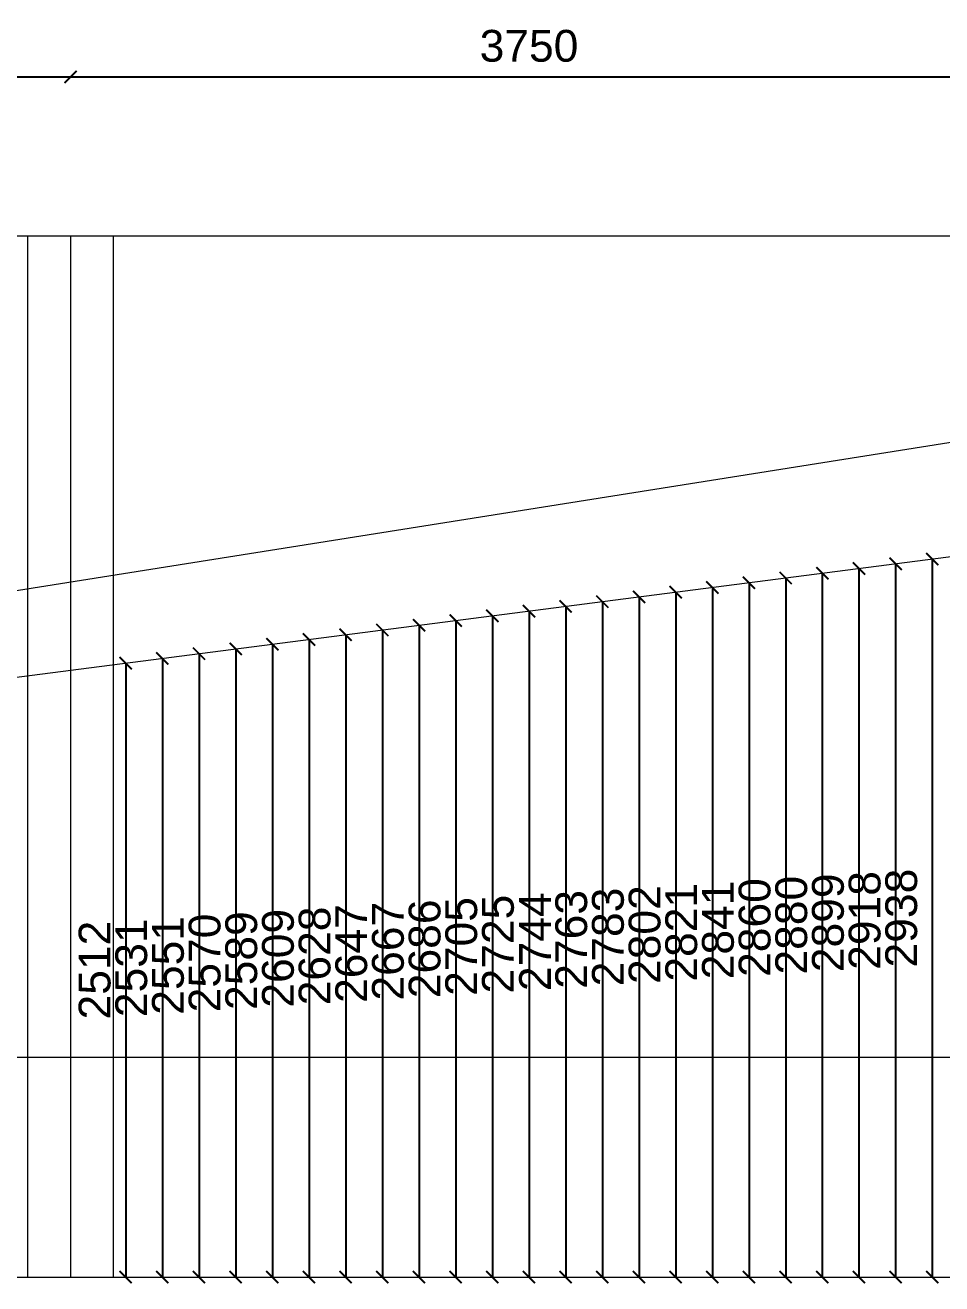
# Model space of a CAD drawing. Header units: inches. Extents: x -26151 to 62940, y -10194 to 246332.
# Drawn here: x -17830 to -17455, y 122421 to 122936 of the extents above; entities that cross this region are included whole.
import ezdxf

# ---------------------------------------------------------------- set-up
doc = ezdxf.new("R2010")
doc.units = ezdxf.units.IN
doc.header["$LTSCALE"] = 0.7
doc.header["$MEASUREMENT"] = 0
doc.layers.get('0').update_dxf_attribs({"lineweight": 13})
doc.layers.get('Defpoints').update_dxf_attribs({"lineweight": 5})
doc.layers.add('hach', color=9, linetype='Continuous', lineweight=9)
doc.styles.get("Standard").update_dxf_attribs({"font": 'arial.ttf', "height": 13})
doc.dimstyles.get("Standard").update_dxf_attribs({"dimtxt": 13, "dimasz": 5, "dimexe": 0.18, "dimexo": 0.0625, "dimgap": 6, "dimtad": 1, "dimdec": 0, "dimlfac": 10, "dimzin": 0, "dimdsep": 46, "dimtxsty": 'Standard', "dimblk": 'ARCHTICK', "dimcen": 0.09, "dimse1": 1, "dimse2": 1, "dimclrd": 1, "dimclre": 7, "dimclrt": 3, "dimadec": 0, "dimazin": 0, "dimtfac": 1, "dimtdec": 0, "dimtix": 1, "dimtofl": 0, "dimtmove": 0, "dimatfit": 3, "dimldrblk": 'ARCHTICK', "dimfxl": 0, "dimtolj": 1, "dimtzin": 0, "dimarcsym": 0})

# ---------------------------------------------------------------- blocks, each defined once
blk = doc.blocks.new('_ArchTick')
at = {"color": 0, "linetype": 'ByBlock', "lineweight": 0, "const_width": 0.15}
blk.add_lwpolyline([(-0.5, -0.5), (0.5, 0.5)], dxfattribs=at)
blk = doc.blocks.new('*D1727')
at = {"layer": 'Defpoints', "color": 0, "linetype": 'ByBlock', "lineweight": 30, "transparency": 16777216}
for p in [(-17810.98, 122915.1), (-18185.98, 122514.07), (-17810.98, 122424.07)]:
    blk.add_point(p, dxfattribs=at)
at = {"layer": 'hach', "color": 1, "linetype": 'ByBlock', "lineweight": -2, "transparency": 16777216}
blk.add_line((-18185.98, 122915.1), (-17810.98, 122915.1), dxfattribs=at)
at = {"layer": 'hach', "color": 1, "linetype": 'ByBlock', "lineweight": -2, "transparency": 16777216, "xscale": 5, "yscale": 5, "zscale": 5, "rotation": 180}
blk.add_blockref('_ArchTick', (-18185.98, 122915.1), dxfattribs=at)
at = {"layer": 'hach', "color": 1, "linetype": 'ByBlock', "lineweight": -2, "transparency": 16777216, "xscale": 5, "yscale": 5, "zscale": 5}
blk.add_blockref('_ArchTick', (-17810.98, 122915.1), dxfattribs=at)
at = {"layer": 'hach', "color": 3, "linetype": 'ByBlock', "transparency": 16777216, "insert": (-17998.48, 122927.74), "char_height": 13, "attachment_point": 5}
blk.add_mtext('\\A1;3750', dxfattribs=at)
blk = doc.blocks.new('*D1728')
at = {"layer": 'Defpoints', "color": 0, "linetype": 'ByBlock', "lineweight": 30, "transparency": 16777216}
for p in [(-17435.98, 122915.1), (-17810.98, 122514.07), (-17435.98, 122424.07)]:
    blk.add_point(p, dxfattribs=at)
at = {"layer": 'hach', "color": 1, "linetype": 'ByBlock', "lineweight": -2, "transparency": 16777216}
blk.add_line((-17810.98, 122915.1), (-17435.98, 122915.1), dxfattribs=at)
at = {"layer": 'hach', "color": 1, "linetype": 'ByBlock', "lineweight": -2, "transparency": 16777216, "xscale": 5, "yscale": 5, "zscale": 5, "rotation": 180}
blk.add_blockref('_ArchTick', (-17810.98, 122915.1), dxfattribs=at)
at = {"layer": 'hach', "color": 1, "linetype": 'ByBlock', "lineweight": -2, "transparency": 16777216, "xscale": 5, "yscale": 5, "zscale": 5}
blk.add_blockref('_ArchTick', (-17435.98, 122915.1), dxfattribs=at)
at = {"layer": 'hach', "color": 3, "linetype": 'ByBlock', "transparency": 16777216, "insert": (-17623.48, 122927.74), "char_height": 13, "attachment_point": 5}
blk.add_mtext('\\A1;3750', dxfattribs=at)
blk = doc.blocks.new('*D1754')
at = {"layer": 'Defpoints', "color": 0, "linetype": 'ByBlock', "lineweight": 30, "transparency": 16777216}
for p in [(-17788.48, 122675.26), (-17788.48, 122424.07), (-17788.48, 122424.07)]:
    blk.add_point(p, dxfattribs=at)
at = {"layer": 'hach', "color": 1, "linetype": 'ByBlock', "lineweight": -2, "transparency": 16777216}
blk.add_line((-17788.48, 122675.26), (-17788.48, 122424.07), dxfattribs=at)
at = {"layer": 'hach', "color": 1, "linetype": 'ByBlock', "lineweight": -2, "transparency": 16777216, "xscale": 5, "yscale": 5, "zscale": 5}
for p, rotation in [((-17788.48, 122675.26), 90), ((-17788.48, 122424.07), 270)]:
    blk.add_blockref('_ArchTick', p, dxfattribs=dict(at, rotation=rotation))
at = {"layer": 'hach', "color": 3, "linetype": 'ByBlock', "transparency": 16777216, "insert": (-17801.12, 122549.67), "char_height": 13, "attachment_point": 5, "rotation": 90}
blk.add_mtext('\\A1;2512', dxfattribs=at)
blk = doc.blocks.new('*D1755')
at = {"layer": 'Defpoints', "color": 0, "linetype": 'ByBlock', "lineweight": 30, "transparency": 16777216}
for p in [(-17773.48, 122677.19), (-17773.48, 122424.07), (-17773.48, 122424.07)]:
    blk.add_point(p, dxfattribs=at)
at = {"layer": 'hach', "color": 1, "linetype": 'ByBlock', "lineweight": -2, "transparency": 16777216}
blk.add_line((-17773.48, 122677.19), (-17773.48, 122424.07), dxfattribs=at)
at = {"layer": 'hach', "color": 1, "linetype": 'ByBlock', "lineweight": -2, "transparency": 16777216, "xscale": 5, "yscale": 5, "zscale": 5}
for p, rotation in [((-17773.48, 122677.19), 90), ((-17773.48, 122424.07), 270)]:
    blk.add_blockref('_ArchTick', p, dxfattribs=dict(at, rotation=rotation))
at = {"layer": 'hach', "color": 3, "linetype": 'ByBlock', "transparency": 16777216, "insert": (-17786.12, 122550.63), "char_height": 13, "attachment_point": 5, "rotation": 90}
blk.add_mtext('\\A1;2531', dxfattribs=at)
blk = doc.blocks.new('*D1756')
at = {"layer": 'Defpoints', "color": 0, "linetype": 'ByBlock', "lineweight": 30, "transparency": 16777216}
for p in [(-17758.48, 122679.13), (-17758.48, 122424.07), (-17758.48, 122424.07)]:
    blk.add_point(p, dxfattribs=at)
at = {"layer": 'hach', "color": 1, "linetype": 'ByBlock', "lineweight": -2, "transparency": 16777216}
blk.add_line((-17758.48, 122679.13), (-17758.48, 122424.07), dxfattribs=at)
at = {"layer": 'hach', "color": 1, "linetype": 'ByBlock', "lineweight": -2, "transparency": 16777216, "xscale": 5, "yscale": 5, "zscale": 5}
for p, rotation in [((-17758.48, 122679.13), 90), ((-17758.48, 122424.07), 270)]:
    blk.add_blockref('_ArchTick', p, dxfattribs=dict(at, rotation=rotation))
at = {"layer": 'hach', "color": 3, "linetype": 'ByBlock', "transparency": 16777216, "insert": (-17771.12, 122551.6), "char_height": 13, "attachment_point": 5, "rotation": 90}
blk.add_mtext('\\A1;2551', dxfattribs=at)
blk = doc.blocks.new('*D1757')
at = {"layer": 'Defpoints', "color": 0, "linetype": 'ByBlock', "lineweight": 30, "transparency": 16777216}
for p in [(-17743.48, 122681.06), (-17743.48, 122424.07), (-17743.48, 122424.07)]:
    blk.add_point(p, dxfattribs=at)
at = {"layer": 'hach', "color": 1, "linetype": 'ByBlock', "lineweight": -2, "transparency": 16777216}
blk.add_line((-17743.48, 122681.06), (-17743.48, 122424.07), dxfattribs=at)
at = {"layer": 'hach', "color": 1, "linetype": 'ByBlock', "lineweight": -2, "transparency": 16777216, "xscale": 5, "yscale": 5, "zscale": 5}
for p, rotation in [((-17743.48, 122681.06), 90), ((-17743.48, 122424.07), 270)]:
    blk.add_blockref('_ArchTick', p, dxfattribs=dict(at, rotation=rotation))
at = {"layer": 'hach', "color": 3, "linetype": 'ByBlock', "transparency": 16777216, "insert": (-17756.12, 122552.57), "char_height": 13, "attachment_point": 5, "rotation": 90}
blk.add_mtext('\\A1;2570', dxfattribs=at)
blk = doc.blocks.new('*D1758')
at = {"layer": 'Defpoints', "color": 0, "linetype": 'ByBlock', "lineweight": 30, "transparency": 16777216}
for p in [(-17728.48, 122683), (-17728.48, 122424.07), (-17728.48, 122424.07)]:
    blk.add_point(p, dxfattribs=at)
at = {"layer": 'hach', "color": 1, "linetype": 'ByBlock', "lineweight": -2, "transparency": 16777216}
blk.add_line((-17728.48, 122683), (-17728.48, 122424.07), dxfattribs=at)
at = {"layer": 'hach', "color": 1, "linetype": 'ByBlock', "lineweight": -2, "transparency": 16777216, "xscale": 5, "yscale": 5, "zscale": 5}
for p, rotation in [((-17728.48, 122683), 90), ((-17728.48, 122424.07), 270)]:
    blk.add_blockref('_ArchTick', p, dxfattribs=dict(at, rotation=rotation))
at = {"layer": 'hach', "color": 3, "linetype": 'ByBlock', "transparency": 16777216, "insert": (-17741.12, 122553.54), "char_height": 13, "attachment_point": 5, "rotation": 90}
blk.add_mtext('\\A1;2589', dxfattribs=at)
blk = doc.blocks.new('*D1759')
at = {"layer": 'Defpoints', "color": 0, "linetype": 'ByBlock', "lineweight": 30, "transparency": 16777216}
for p in [(-17713.48, 122684.93), (-17713.48, 122424.07), (-17713.48, 122424.07)]:
    blk.add_point(p, dxfattribs=at)
at = {"layer": 'hach', "color": 1, "linetype": 'ByBlock', "lineweight": -2, "transparency": 16777216}
blk.add_line((-17713.48, 122684.93), (-17713.48, 122424.07), dxfattribs=at)
at = {"layer": 'hach', "color": 1, "linetype": 'ByBlock', "lineweight": -2, "transparency": 16777216, "xscale": 5, "yscale": 5, "zscale": 5}
for p, rotation in [((-17713.48, 122684.93), 90), ((-17713.48, 122424.07), 270)]:
    blk.add_blockref('_ArchTick', p, dxfattribs=dict(at, rotation=rotation))
at = {"layer": 'hach', "color": 3, "linetype": 'ByBlock', "transparency": 16777216, "insert": (-17726.12, 122554.5), "char_height": 13, "attachment_point": 5, "rotation": 90}
blk.add_mtext('\\A1;2609', dxfattribs=at)
blk = doc.blocks.new('*D1760')
at = {"layer": 'Defpoints', "color": 0, "linetype": 'ByBlock', "lineweight": 30, "transparency": 16777216}
for p in [(-17698.48, 122686.87), (-17698.48, 122424.07), (-17698.48, 122424.07)]:
    blk.add_point(p, dxfattribs=at)
at = {"layer": 'hach', "color": 1, "linetype": 'ByBlock', "lineweight": -2, "transparency": 16777216}
blk.add_line((-17698.48, 122686.87), (-17698.48, 122424.07), dxfattribs=at)
at = {"layer": 'hach', "color": 1, "linetype": 'ByBlock', "lineweight": -2, "transparency": 16777216, "xscale": 5, "yscale": 5, "zscale": 5}
for p, rotation in [((-17698.48, 122686.87), 90), ((-17698.48, 122424.07), 270)]:
    blk.add_blockref('_ArchTick', p, dxfattribs=dict(at, rotation=rotation))
at = {"layer": 'hach', "color": 3, "linetype": 'ByBlock', "transparency": 16777216, "insert": (-17711.12, 122555.47), "char_height": 13, "attachment_point": 5, "rotation": 90}
blk.add_mtext('\\A1;2628', dxfattribs=at)
blk = doc.blocks.new('*D1761')
at = {"layer": 'Defpoints', "color": 0, "linetype": 'ByBlock', "lineweight": 30, "transparency": 16777216}
for p in [(-17683.48, 122688.8), (-17683.48, 122424.07), (-17683.48, 122424.07)]:
    blk.add_point(p, dxfattribs=at)
at = {"layer": 'hach', "color": 1, "linetype": 'ByBlock', "lineweight": -2, "transparency": 16777216}
blk.add_line((-17683.48, 122688.8), (-17683.48, 122424.07), dxfattribs=at)
at = {"layer": 'hach', "color": 1, "linetype": 'ByBlock', "lineweight": -2, "transparency": 16777216, "xscale": 5, "yscale": 5, "zscale": 5}
for p, rotation in [((-17683.48, 122688.8), 90), ((-17683.48, 122424.07), 270)]:
    blk.add_blockref('_ArchTick', p, dxfattribs=dict(at, rotation=rotation))
at = {"layer": 'hach', "color": 3, "linetype": 'ByBlock', "transparency": 16777216, "insert": (-17696.12, 122556.44), "char_height": 13, "attachment_point": 5, "rotation": 90}
blk.add_mtext('\\A1;2647', dxfattribs=at)
blk = doc.blocks.new('*D1762')
at = {"layer": 'Defpoints', "color": 0, "linetype": 'ByBlock', "lineweight": 30, "transparency": 16777216}
for p in [(-17668.48, 122690.74), (-17668.48, 122424.07), (-17668.48, 122424.07)]:
    blk.add_point(p, dxfattribs=at)
at = {"layer": 'hach', "color": 1, "linetype": 'ByBlock', "lineweight": -2, "transparency": 16777216}
blk.add_line((-17668.48, 122690.74), (-17668.48, 122424.07), dxfattribs=at)
at = {"layer": 'hach', "color": 1, "linetype": 'ByBlock', "lineweight": -2, "transparency": 16777216, "xscale": 5, "yscale": 5, "zscale": 5}
for p, rotation in [((-17668.48, 122690.74), 90), ((-17668.48, 122424.07), 270)]:
    blk.add_blockref('_ArchTick', p, dxfattribs=dict(at, rotation=rotation))
at = {"layer": 'hach', "color": 3, "linetype": 'ByBlock', "transparency": 16777216, "insert": (-17681.12, 122557.41), "char_height": 13, "attachment_point": 5, "rotation": 90}
blk.add_mtext('\\A1;2667', dxfattribs=at)
blk = doc.blocks.new('*D1763')
at = {"layer": 'Defpoints', "color": 0, "linetype": 'ByBlock', "lineweight": 30, "transparency": 16777216}
for p in [(-17653.48, 122692.67), (-17653.48, 122424.07), (-17653.48, 122424.07)]:
    blk.add_point(p, dxfattribs=at)
at = {"layer": 'hach', "color": 1, "linetype": 'ByBlock', "lineweight": -2, "transparency": 16777216}
blk.add_line((-17653.48, 122692.67), (-17653.48, 122424.07), dxfattribs=at)
at = {"layer": 'hach', "color": 1, "linetype": 'ByBlock', "lineweight": -2, "transparency": 16777216, "xscale": 5, "yscale": 5, "zscale": 5}
for p, rotation in [((-17653.48, 122692.67), 90), ((-17653.48, 122424.07), 270)]:
    blk.add_blockref('_ArchTick', p, dxfattribs=dict(at, rotation=rotation))
at = {"layer": 'hach', "color": 3, "linetype": 'ByBlock', "transparency": 16777216, "insert": (-17666.12, 122558.37), "char_height": 13, "attachment_point": 5, "rotation": 90}
blk.add_mtext('\\A1;2686', dxfattribs=at)
blk = doc.blocks.new('*D1764')
at = {"layer": 'Defpoints', "color": 0, "linetype": 'ByBlock', "lineweight": 30, "transparency": 16777216}
for p in [(-17638.48, 122694.61), (-17638.48, 122424.07), (-17638.48, 122424.07)]:
    blk.add_point(p, dxfattribs=at)
at = {"layer": 'hach', "color": 1, "linetype": 'ByBlock', "lineweight": -2, "transparency": 16777216}
blk.add_line((-17638.48, 122694.61), (-17638.48, 122424.07), dxfattribs=at)
at = {"layer": 'hach', "color": 1, "linetype": 'ByBlock', "lineweight": -2, "transparency": 16777216, "xscale": 5, "yscale": 5, "zscale": 5}
for p, rotation in [((-17638.48, 122694.61), 90), ((-17638.48, 122424.07), 270)]:
    blk.add_blockref('_ArchTick', p, dxfattribs=dict(at, rotation=rotation))
at = {"layer": 'hach', "color": 3, "linetype": 'ByBlock', "transparency": 16777216, "insert": (-17651.12, 122559.34), "char_height": 13, "attachment_point": 5, "rotation": 90}
blk.add_mtext('\\A1;2705', dxfattribs=at)
blk = doc.blocks.new('*D1765')
at = {"layer": 'Defpoints', "color": 0, "linetype": 'ByBlock', "lineweight": 30, "transparency": 16777216}
for p in [(-17623.48, 122696.54), (-17623.48, 122424.07), (-17623.48, 122424.07)]:
    blk.add_point(p, dxfattribs=at)
at = {"layer": 'hach', "color": 1, "linetype": 'ByBlock', "lineweight": -2, "transparency": 16777216}
blk.add_line((-17623.48, 122696.54), (-17623.48, 122424.07), dxfattribs=at)
at = {"layer": 'hach', "color": 1, "linetype": 'ByBlock', "lineweight": -2, "transparency": 16777216, "xscale": 5, "yscale": 5, "zscale": 5}
for p, rotation in [((-17623.48, 122696.54), 90), ((-17623.48, 122424.07), 270)]:
    blk.add_blockref('_ArchTick', p, dxfattribs=dict(at, rotation=rotation))
at = {"layer": 'hach', "color": 3, "linetype": 'ByBlock', "transparency": 16777216, "insert": (-17636.12, 122560.31), "char_height": 13, "attachment_point": 5, "rotation": 90}
blk.add_mtext('\\A1;2725', dxfattribs=at)
blk = doc.blocks.new('*D1766')
at = {"layer": 'Defpoints', "color": 0, "linetype": 'ByBlock', "lineweight": 30, "transparency": 16777216}
for p in [(-17608.48, 122698.48), (-17608.48, 122424.07), (-17608.48, 122424.07)]:
    blk.add_point(p, dxfattribs=at)
at = {"layer": 'hach', "color": 1, "linetype": 'ByBlock', "lineweight": -2, "transparency": 16777216}
blk.add_line((-17608.48, 122698.48), (-17608.48, 122424.07), dxfattribs=at)
at = {"layer": 'hach', "color": 1, "linetype": 'ByBlock', "lineweight": -2, "transparency": 16777216, "xscale": 5, "yscale": 5, "zscale": 5}
for p, rotation in [((-17608.48, 122698.48), 90), ((-17608.48, 122424.07), 270)]:
    blk.add_blockref('_ArchTick', p, dxfattribs=dict(at, rotation=rotation))
at = {"layer": 'hach', "color": 3, "linetype": 'ByBlock', "transparency": 16777216, "insert": (-17621.01, 122561.28), "char_height": 13, "attachment_point": 5, "rotation": 90}
blk.add_mtext('\\A1;2744', dxfattribs=at)
blk = doc.blocks.new('*D1767')
at = {"layer": 'Defpoints', "color": 0, "linetype": 'ByBlock', "lineweight": 30, "transparency": 16777216}
for p in [(-17593.48, 122700.41), (-17593.48, 122424.07), (-17593.48, 122424.07)]:
    blk.add_point(p, dxfattribs=at)
at = {"layer": 'hach', "color": 1, "linetype": 'ByBlock', "lineweight": -2, "transparency": 16777216}
blk.add_line((-17593.48, 122700.41), (-17593.48, 122424.07), dxfattribs=at)
at = {"layer": 'hach', "color": 1, "linetype": 'ByBlock', "lineweight": -2, "transparency": 16777216, "xscale": 5, "yscale": 5, "zscale": 5}
for p, rotation in [((-17593.48, 122700.41), 90), ((-17593.48, 122424.07), 270)]:
    blk.add_blockref('_ArchTick', p, dxfattribs=dict(at, rotation=rotation))
at = {"layer": 'hach', "color": 3, "linetype": 'ByBlock', "transparency": 16777216, "insert": (-17606.12, 122562.24), "char_height": 13, "attachment_point": 5, "rotation": 90}
blk.add_mtext('\\A1;2763', dxfattribs=at)
blk = doc.blocks.new('*D1768')
at = {"layer": 'Defpoints', "color": 0, "linetype": 'ByBlock', "lineweight": 30, "transparency": 16777216}
for p in [(-17578.48, 122702.35), (-17578.48, 122424.07), (-17578.48, 122424.07)]:
    blk.add_point(p, dxfattribs=at)
at = {"layer": 'hach', "color": 1, "linetype": 'ByBlock', "lineweight": -2, "transparency": 16777216}
blk.add_line((-17578.48, 122702.35), (-17578.48, 122424.07), dxfattribs=at)
at = {"layer": 'hach', "color": 1, "linetype": 'ByBlock', "lineweight": -2, "transparency": 16777216, "xscale": 5, "yscale": 5, "zscale": 5}
for p, rotation in [((-17578.48, 122702.35), 90), ((-17578.48, 122424.07), 270)]:
    blk.add_blockref('_ArchTick', p, dxfattribs=dict(at, rotation=rotation))
at = {"layer": 'hach', "color": 3, "linetype": 'ByBlock', "transparency": 16777216, "insert": (-17591.12, 122563.21), "char_height": 13, "attachment_point": 5, "rotation": 90}
blk.add_mtext('\\A1;2783', dxfattribs=at)
blk = doc.blocks.new('*D1769')
at = {"layer": 'Defpoints', "color": 0, "linetype": 'ByBlock', "lineweight": 30, "transparency": 16777216}
for p in [(-17563.48, 122704.28), (-17563.48, 122424.07), (-17563.48, 122424.07)]:
    blk.add_point(p, dxfattribs=at)
at = {"layer": 'hach', "color": 1, "linetype": 'ByBlock', "lineweight": -2, "transparency": 16777216}
blk.add_line((-17563.48, 122704.28), (-17563.48, 122424.07), dxfattribs=at)
at = {"layer": 'hach', "color": 1, "linetype": 'ByBlock', "lineweight": -2, "transparency": 16777216, "xscale": 5, "yscale": 5, "zscale": 5}
for p, rotation in [((-17563.48, 122704.28), 90), ((-17563.48, 122424.07), 270)]:
    blk.add_blockref('_ArchTick', p, dxfattribs=dict(at, rotation=rotation))
at = {"layer": 'hach', "color": 3, "linetype": 'ByBlock', "transparency": 16777216, "insert": (-17576.12, 122564.18), "char_height": 13, "attachment_point": 5, "rotation": 90}
blk.add_mtext('\\A1;2802', dxfattribs=at)
blk = doc.blocks.new('*D1770')
at = {"layer": 'Defpoints', "color": 0, "linetype": 'ByBlock', "lineweight": 30, "transparency": 16777216}
for p in [(-17548.48, 122706.22), (-17548.48, 122424.07), (-17548.48, 122424.07)]:
    blk.add_point(p, dxfattribs=at)
at = {"layer": 'hach', "color": 1, "linetype": 'ByBlock', "lineweight": -2, "transparency": 16777216}
blk.add_line((-17548.48, 122706.22), (-17548.48, 122424.07), dxfattribs=at)
at = {"layer": 'hach', "color": 1, "linetype": 'ByBlock', "lineweight": -2, "transparency": 16777216, "xscale": 5, "yscale": 5, "zscale": 5}
for p, rotation in [((-17548.48, 122706.22), 90), ((-17548.48, 122424.07), 270)]:
    blk.add_blockref('_ArchTick', p, dxfattribs=dict(at, rotation=rotation))
at = {"layer": 'hach', "color": 3, "linetype": 'ByBlock', "transparency": 16777216, "insert": (-17561.12, 122565.15), "char_height": 13, "attachment_point": 5, "rotation": 90}
blk.add_mtext('\\A1;2821', dxfattribs=at)
blk = doc.blocks.new('*D1771')
at = {"layer": 'Defpoints', "color": 0, "linetype": 'ByBlock', "lineweight": 30, "transparency": 16777216}
for p in [(-17533.48, 122708.15), (-17533.48, 122424.07), (-17533.48, 122424.07)]:
    blk.add_point(p, dxfattribs=at)
at = {"layer": 'hach', "color": 1, "linetype": 'ByBlock', "lineweight": -2, "transparency": 16777216}
blk.add_line((-17533.48, 122708.15), (-17533.48, 122424.07), dxfattribs=at)
at = {"layer": 'hach', "color": 1, "linetype": 'ByBlock', "lineweight": -2, "transparency": 16777216, "xscale": 5, "yscale": 5, "zscale": 5}
for p, rotation in [((-17533.48, 122708.15), 90), ((-17533.48, 122424.07), 270)]:
    blk.add_blockref('_ArchTick', p, dxfattribs=dict(at, rotation=rotation))
at = {"layer": 'hach', "color": 3, "linetype": 'ByBlock', "transparency": 16777216, "insert": (-17546.12, 122566.11), "char_height": 13, "attachment_point": 5, "rotation": 90}
blk.add_mtext('\\A1;2841', dxfattribs=at)
blk = doc.blocks.new('*D1772')
at = {"layer": 'Defpoints', "color": 0, "linetype": 'ByBlock', "lineweight": 30, "transparency": 16777216}
for p in [(-17518.48, 122710.09), (-17518.48, 122424.07), (-17518.48, 122424.07)]:
    blk.add_point(p, dxfattribs=at)
at = {"layer": 'hach', "color": 1, "linetype": 'ByBlock', "lineweight": -2, "transparency": 16777216}
blk.add_line((-17518.48, 122710.09), (-17518.48, 122424.07), dxfattribs=at)
at = {"layer": 'hach', "color": 1, "linetype": 'ByBlock', "lineweight": -2, "transparency": 16777216, "xscale": 5, "yscale": 5, "zscale": 5}
for p, rotation in [((-17518.48, 122710.09), 90), ((-17518.48, 122424.07), 270)]:
    blk.add_blockref('_ArchTick', p, dxfattribs=dict(at, rotation=rotation))
at = {"layer": 'hach', "color": 3, "linetype": 'ByBlock', "transparency": 16777216, "insert": (-17531.12, 122567.08), "char_height": 13, "attachment_point": 5, "rotation": 90}
blk.add_mtext('\\A1;2860', dxfattribs=at)
blk = doc.blocks.new('*D1773')
at = {"layer": 'Defpoints', "color": 0, "linetype": 'ByBlock', "lineweight": 30, "transparency": 16777216}
for p in [(-17503.48, 122712.02), (-17503.48, 122424.07), (-17503.48, 122424.07)]:
    blk.add_point(p, dxfattribs=at)
at = {"layer": 'hach', "color": 1, "linetype": 'ByBlock', "lineweight": -2, "transparency": 16777216}
blk.add_line((-17503.48, 122712.02), (-17503.48, 122424.07), dxfattribs=at)
at = {"layer": 'hach', "color": 1, "linetype": 'ByBlock', "lineweight": -2, "transparency": 16777216, "xscale": 5, "yscale": 5, "zscale": 5}
for p, rotation in [((-17503.48, 122712.02), 90), ((-17503.48, 122424.07), 270)]:
    blk.add_blockref('_ArchTick', p, dxfattribs=dict(at, rotation=rotation))
at = {"layer": 'hach', "color": 3, "linetype": 'ByBlock', "transparency": 16777216, "insert": (-17516.12, 122568.05), "char_height": 13, "attachment_point": 5, "rotation": 90}
blk.add_mtext('\\A1;2880', dxfattribs=at)
blk = doc.blocks.new('*D1774')
at = {"layer": 'Defpoints', "color": 0, "linetype": 'ByBlock', "lineweight": 30, "transparency": 16777216}
for p in [(-17488.48, 122713.96), (-17488.48, 122424.07), (-17488.48, 122424.07)]:
    blk.add_point(p, dxfattribs=at)
at = {"layer": 'hach', "color": 1, "linetype": 'ByBlock', "lineweight": -2, "transparency": 16777216}
blk.add_line((-17488.48, 122713.96), (-17488.48, 122424.07), dxfattribs=at)
at = {"layer": 'hach', "color": 1, "linetype": 'ByBlock', "lineweight": -2, "transparency": 16777216, "xscale": 5, "yscale": 5, "zscale": 5}
for p, rotation in [((-17488.48, 122713.96), 90), ((-17488.48, 122424.07), 270)]:
    blk.add_blockref('_ArchTick', p, dxfattribs=dict(at, rotation=rotation))
at = {"layer": 'hach', "color": 3, "linetype": 'ByBlock', "transparency": 16777216, "insert": (-17501.12, 122569.02), "char_height": 13, "attachment_point": 5, "rotation": 90}
blk.add_mtext('\\A1;2899', dxfattribs=at)
blk = doc.blocks.new('*D1775')
at = {"layer": 'Defpoints', "color": 0, "linetype": 'ByBlock', "lineweight": 30, "transparency": 16777216}
for p in [(-17473.48, 122715.89), (-17473.48, 122424.07), (-17473.48, 122424.07)]:
    blk.add_point(p, dxfattribs=at)
at = {"layer": 'hach', "color": 1, "linetype": 'ByBlock', "lineweight": -2, "transparency": 16777216}
blk.add_line((-17473.48, 122715.89), (-17473.48, 122424.07), dxfattribs=at)
at = {"layer": 'hach', "color": 1, "linetype": 'ByBlock', "lineweight": -2, "transparency": 16777216, "xscale": 5, "yscale": 5, "zscale": 5}
for p, rotation in [((-17473.48, 122715.89), 90), ((-17473.48, 122424.07), 270)]:
    blk.add_blockref('_ArchTick', p, dxfattribs=dict(at, rotation=rotation))
at = {"layer": 'hach', "color": 3, "linetype": 'ByBlock', "transparency": 16777216, "insert": (-17486.12, 122569.98), "char_height": 13, "attachment_point": 5, "rotation": 90}
blk.add_mtext('\\A1;2918', dxfattribs=at)
blk = doc.blocks.new('*D1776')
at = {"layer": 'Defpoints', "color": 0, "linetype": 'ByBlock', "lineweight": 30, "transparency": 16777216}
for p in [(-17458.48, 122717.83), (-17458.48, 122424.07), (-17458.48, 122424.07)]:
    blk.add_point(p, dxfattribs=at)
at = {"layer": 'hach', "color": 1, "linetype": 'ByBlock', "lineweight": -2, "transparency": 16777216}
blk.add_line((-17458.48, 122717.83), (-17458.48, 122424.07), dxfattribs=at)
at = {"layer": 'hach', "color": 1, "linetype": 'ByBlock', "lineweight": -2, "transparency": 16777216, "xscale": 5, "yscale": 5, "zscale": 5}
for p, rotation in [((-17458.48, 122717.83), 90), ((-17458.48, 122424.07), 270)]:
    blk.add_blockref('_ArchTick', p, dxfattribs=dict(at, rotation=rotation))
at = {"layer": 'hach', "color": 3, "linetype": 'ByBlock', "transparency": 16777216, "insert": (-17471.12, 122570.95), "char_height": 13, "attachment_point": 5, "rotation": 90}
blk.add_mtext('\\A1;2938', dxfattribs=at)

msp = doc.modelspace()

# ---------------------------------------------------------------- linework, layer by layer
at = {"layer": 'hach', "color": 4, "linetype": 'ByBlock'}
for p, q in [((-19037.98, 122850.05), (-16448.98, 122850.05)), ((-17828.48, 122424.07), (-17828.48, 122850.07)), ((-17810.98, 122424.07), (-17810.98, 122850.07)), ((-17793.48, 122424.07), (-17793.48, 122850.07)), ((-19037.98, 122514.07), (-16448.98, 122514.07)), ((-19037.98, 122424.07), (-16448.98, 122424.07))]:
    msp.add_line(p, q, dxfattribs=at)
at = {"layer": 'hach', "color": 2, "linetype": 'ByBlock'}
msp.add_line((-19037.98, 122514.07), (-16918.48, 122850.05), dxfattribs=at)
at = {"layer": 'hach', "color": 5, "linetype": 'ByBlock'}
for p, q in [((-17458.48, 122424.07), (-17458.48, 122717.83)), ((-17503.48, 122424.07), (-17503.48, 122712.02)), ((-17488.48, 122424.07), (-17488.48, 122713.96)), ((-17473.48, 122424.07), (-17473.48, 122715.89)), ((-17548.48, 122424.07), (-17548.48, 122706.22)), ((-17533.48, 122424.07), (-17533.48, 122708.15)), ((-17518.48, 122424.07), (-17518.48, 122710.09)), ((-17578.48, 122424.07), (-17578.48, 122702.35)), ((-17563.48, 122424.07), (-17563.48, 122704.28)), ((-17623.48, 122424.07), (-17623.48, 122696.54)), ((-17608.48, 122424.07), (-17608.48, 122698.48)), ((-17593.48, 122424.07), (-17593.48, 122700.41)), ((-17668.48, 122424.07), (-17668.48, 122690.74)), ((-17653.48, 122424.07), (-17653.48, 122692.67)), ((-17638.48, 122424.07), (-17638.48, 122694.61)), ((-17698.48, 122424.07), (-17698.48, 122686.87)), ((-17683.48, 122424.07), (-17683.48, 122688.8)), ((-17743.48, 122424.07), (-17743.48, 122681.06)), ((-17728.48, 122424.07), (-17728.48, 122683)), ((-17713.48, 122424.07), (-17713.48, 122684.93)), ((-17788.48, 122424.07), (-17788.48, 122675.26)), ((-17773.48, 122424.07), (-17773.48, 122677.19)), ((-17758.48, 122424.07), (-17758.48, 122679.13))]:
    msp.add_line(p, q, dxfattribs=at)
at = {"layer": 'hach', "color": 1, "linetype": 'ByBlock'}
msp.add_lwpolyline([(-19037.98, 122514.07), (-18585.98, 122572.38), (-18185.98, 122623.98), (-17810.98, 122672.36), (-17435.98, 122720.73), (-16900.98, 122789.75), (-16448.98, 122850.05)], dxfattribs=at)

# ---------------------------------------------------------------- dimensions: what is measured, and where the dimension line sits
at = {"layer": 'hach', "color": 4, "linetype": 'ByBlock'}
for base, p1, p2, picture, middle in [((-17810.98, 122915.1), (-18185.98, 122514.07), (-17810.98, 122424.07), '*D1727', (-17998.48, 122927.74)), ((-17435.98, 122915.1), (-17810.98, 122514.07), (-17435.98, 122424.07), '*D1728', (-17623.48, 122927.74))]:
    dim = msp.add_linear_dim(base=base, p1=p1, p2=p2, dimstyle='Standard', dxfattribs=at)
    dim.commit()
    dim.dimension.update_dxf_attribs({"geometry": picture, "text_midpoint": middle})
at = {"layer": 'hach', "color": 1, "linetype": 'ByBlock'}
for base, p1, p2, picture, middle in [((-17488.48, 122424.07), (-17488.48, 122713.96), (-17488.48, 122424.07), '*D1774', (-17501.12, 122569.02)), ((-17473.48, 122424.07), (-17473.48, 122715.89), (-17473.48, 122424.07), '*D1775', (-17486.12, 122569.98)), ((-17458.48, 122424.07), (-17458.48, 122717.83), (-17458.48, 122424.07), '*D1776', (-17471.12, 122570.95)), ((-17533.48, 122424.07), (-17533.48, 122708.15), (-17533.48, 122424.07), '*D1771', (-17546.12, 122566.11)), ((-17518.48, 122424.07), (-17518.48, 122710.09), (-17518.48, 122424.07), '*D1772', (-17531.12, 122567.08)), ((-17503.4789, 122424.0739), (-17503.4789, 122712.0244), (-17503.4789, 122424.0739), '*D1773', (-17516.1163, 122568.0492)), ((-17563.48, 122424.07), (-17563.48, 122704.28), (-17563.48, 122424.07), '*D1769', (-17576.12, 122564.18)), ((-17548.4789, 122424.0739), (-17548.4789, 122706.2194), (-17548.4789, 122424.0739), '*D1770', (-17561.1163, 122565.1467)), ((-17608.48, 122424.07), (-17608.48, 122698.48), (-17608.48, 122424.07), '*D1766', (-17621.01, 122561.28)), ((-17593.48, 122424.07), (-17593.48, 122700.41), (-17593.48, 122424.07), '*D1767', (-17606.12, 122562.24)), ((-17578.48, 122424.07), (-17578.48, 122702.35), (-17578.48, 122424.07), '*D1768', (-17591.12, 122563.21)), ((-17653.48, 122424.07), (-17653.48, 122692.67), (-17653.48, 122424.07), '*D1763', (-17666.12, 122558.37)), ((-17638.48, 122424.07), (-17638.48, 122694.61), (-17638.48, 122424.07), '*D1764', (-17651.12, 122559.34)), ((-17623.48, 122424.07), (-17623.48, 122696.54), (-17623.48, 122424.07), '*D1765', (-17636.12, 122560.31)), ((-17683.48, 122424.07), (-17683.48, 122688.8), (-17683.48, 122424.07), '*D1761', (-17696.12, 122556.44)), ((-17668.48, 122424.07), (-17668.48, 122690.74), (-17668.48, 122424.07), '*D1762', (-17681.12, 122557.41)), ((-17728.48, 122424.07), (-17728.48, 122683), (-17728.48, 122424.07), '*D1758', (-17741.12, 122553.54)), ((-17713.48, 122424.07), (-17713.48, 122684.93), (-17713.48, 122424.07), '*D1759', (-17726.12, 122554.5)), ((-17698.48, 122424.07), (-17698.48, 122686.87), (-17698.48, 122424.07), '*D1760', (-17711.12, 122555.47)), ((-17773.48, 122424.07), (-17773.48, 122677.19), (-17773.48, 122424.07), '*D1755', (-17786.12, 122550.63)), ((-17758.48, 122424.07), (-17758.48, 122679.13), (-17758.48, 122424.07), '*D1756', (-17771.12, 122551.6)), ((-17743.48, 122424.07), (-17743.48, 122681.06), (-17743.48, 122424.07), '*D1757', (-17756.12, 122552.57)), ((-17788.48, 122424.07), (-17788.48, 122675.26), (-17788.48, 122424.07), '*D1754', (-17801.12, 122549.67))]:
    dim = msp.add_linear_dim(base=base, p1=p1, p2=p2, angle=90, dimstyle='Standard', dxfattribs=at)
    dim.commit()
    dim.dimension.update_dxf_attribs({"geometry": picture, "text_midpoint": middle})

doc.saveas('drawing.dxf')
